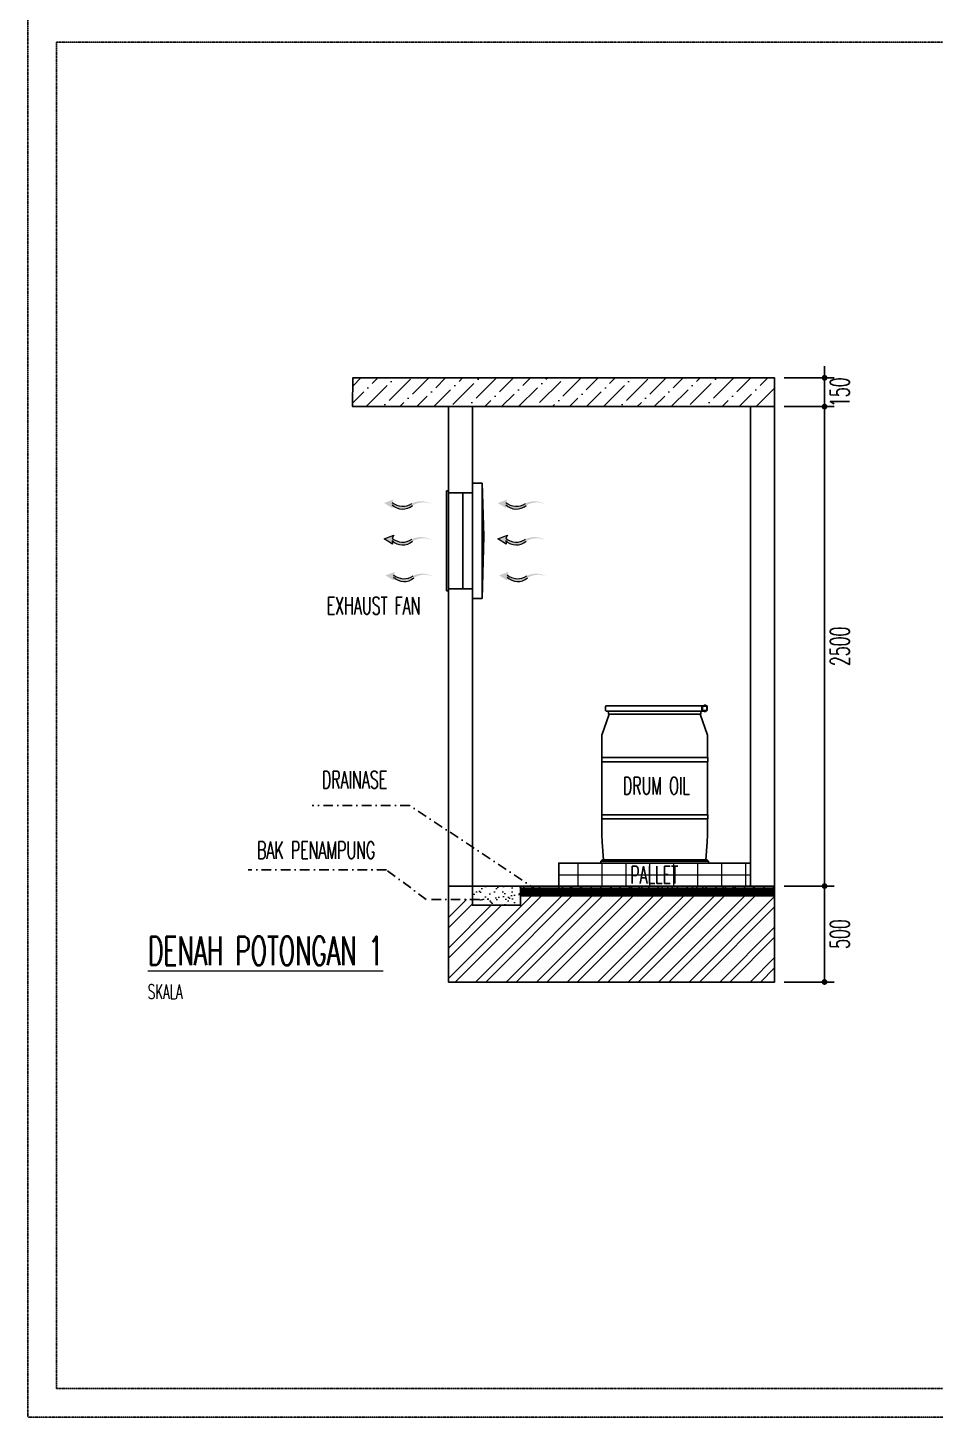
# Model space of a CAD drawing. Header units: millimetres. Extents: x 43312 to 271118, y 7927 to 51490.
# Drawn here: x 242513 to 247243, y 15735 to 22979 of the extents above; entities that cross this region are included whole.
import ezdxf

# ---------------------------------------------------------------- set-up
doc = ezdxf.new("R2010")
doc.units = ezdxf.units.MM
doc.header["$MEASUREMENT"] = 0
doc.linetypes.add('DASHDOT', pattern=[1, 0.5, -0.25, 0, -0.25])
doc.layers.add('C NOTASI', color=3, linetype='Continuous', lineweight=5)
doc.layers.add('inst ME', color=7, linetype='Continuous', lineweight=13)
doc.layers.add('Edges', color=7, linetype='Continuous')
doc.styles.add('300', font='rs.shx', dxfattribs={"width": 0.6, "height": 100})
doc.dimstyles.new('300', dxfattribs={"dimtxt": 50, "dimasz": 30, "dimexe": 50, "dimexo": 50, "dimgap": 30, "dimtad": 2, "dimdec": 0, "dimzin": 0, "dimtxsty": '300', "dimblk": 'DOT', "dimcen": 0.2, "dimclrd": 1, "dimclre": 1, "dimclrt": 3, "dimadec": 0, "dimazin": 0, "dimtfac": 1, "dimtdec": 0, "dimtix": 1, "dimtmove": 0, "dimatfit": 3, "dimfxl": 1, "dimtolj": 1, "dimtzin": 0, "dimarcsym": 0})
pattern_1 = [(0, (184999.439, 0), (0, 7.5), []), (135, (185003.19, -3.75), (-15, -15), [10.606602, -10.606602]), (135, (185005.064, -3.75), (-15, -15), [10.606602, -10.606602]), (135, (185006.94, -3.75), (-15, -15), [10.606602, -10.606602])]

# ---------------------------------------------------------------- blocks, each defined once
blk = doc.blocks.new('plastic water drum fr')
at = {"layer": 'Edges'}
for p, q in [((-11.82, 10.97), (-10.21, 15.71)), ((-11.76, 17.52), (-11.77, 17.52)), ((-11.77, 17.52), (-11.77, 17.51)), ((-11.77, 17.52), (-11.69, 17.52)), ((-11.77, 17.51), (-11.77, 17.5)), ((-11.77, 17.51), (-11.69, 17.51)), ((-11.77, 17.5), (-11.77, 16.49)), ((-11.77, 17.5), (-11.69, 17.5)), ((-11.77, 16.49), (-11.77, 16.49)), ((-11.77, 16.48), (-11.77, 16.49)), ((-11.69, 16.49), (-11.77, 16.49)), ((-11.69, 16.49), (-11.77, 16.49)), ((-11.76, 16.48), (-11.77, 16.48)), ((-11.69, 16.48), (-11.77, 16.48)), ((-11.75, 17.53), (-11.76, 17.53)), ((-11.76, 17.53), (-11.76, 17.52)), ((-11.76, 17.53), (-11.68, 17.53)), ((-11.76, 17.52), (-11.69, 17.52)), ((-11.76, 16.47), (-11.76, 16.48)), ((-11.69, 16.48), (-11.76, 16.48)), ((-11.75, 16.47), (-11.76, 16.47)), ((-11.68, 16.47), (-11.76, 16.47)), ((-11.75, 17.53), (-11.75, 17.53)), ((-11.75, 17.53), (-11.75, 17.53)), ((-11.75, 17.53), (-11.74, 17.53)), ((-11.75, 16.47), (-11.75, 16.47)), ((-11.75, 16.47), (-11.75, 16.47)), ((-11.75, 16.47), (-11.74, 16.47)), ((-11.72, 17.53), (-11.74, 17.53)), ((-11.74, 17.53), (-11.74, 17.53)), ((-11.74, 16.47), (-11.72, 16.47)), ((-11.72, 17.53), (-11.72, 17.53)), ((-11.72, 17.53), (-11.71, 17.53)), ((-11.72, 16.47), (-11.72, 16.47)), ((-11.68, 16.47), (-11.72, 16.47)), ((-11.71, 17.53), (-11.7, 17.53)), ((-11.7, 17.53), (-11.68, 17.53)), ((-11.68, 17.53), (-11.69, 17.52)), ((-11.69, 17.52), (-11.69, 17.51)), ((-11.69, 17.52), (-11.69, 17.52)), ((-11.69, 17.52), (-10.71, 17.52)), ((-11.69, 17.52), (-10.71, 17.52)), ((-11.69, 17.51), (-11.69, 17.5)), ((-11.69, 17.51), (-10.71, 17.51)), ((-11.69, 17.5), (-11.69, 16.49)), ((-10.71, 17.5), (-11.69, 17.5)), ((-11.69, 16.49), (-11.69, 16.49)), ((-11.69, 16.48), (-11.69, 16.49)), ((-10.71, 16.49), (-11.69, 16.49)), ((-10.71, 16.49), (-11.69, 16.49)), ((-11.69, 16.48), (-11.69, 16.48)), ((-11.68, 16.47), (-11.69, 16.48)), ((-10.71, 16.48), (-11.69, 16.48)), ((-10.71, 16.48), (-11.69, 16.48)), ((-11.68, 17.53), (-11.68, 17.53)), ((-11.68, 17.53), (-11.67, 17.53)), ((-11.68, 17.53), (-10.71, 17.53)), ((-11.68, 16.47), (-11.68, 16.47)), ((-11.67, 16.47), (-11.68, 16.47)), ((-10.71, 16.47), (-11.68, 16.47)), ((-11.67, 17.53), (-11.67, 17.53)), ((-11.67, 17.53), (-11.67, 17.53)), ((-11.67, 17.53), (-11.67, 17.53)), ((-11.67, 17.53), (-11.67, 17.53)), ((-11.65, 17.53), (-11.67, 17.53)), ((-11.67, 16.47), (-11.67, 16.47)), ((-11.67, 16.47), (-11.67, 16.47)), ((-11.67, 16.47), (-11.67, 16.47)), ((-11.67, 16.47), (-11.53, 16.47)), ((-11.65, 17.53), (-11.54, 17.53)), ((-11.54, 17.55), (-11.53, 17.56)), ((-11.54, 17.53), (-11.54, 17.55)), ((-11.51, 17.53), (-11.54, 17.53)), ((-11.53, 17.6), (-11.52, 17.61)), ((-11.53, 17.59), (-11.53, 17.6)), ((-11.53, 17.58), (-11.53, 17.59)), ((-11.53, 17.56), (-11.53, 17.58)), ((-11.53, 16.45), (-11.53, 16.47)), ((-11.51, 16.47), (-11.53, 16.47)), ((-11.53, 16.43), (-11.53, 16.45)), ((-11.53, 16.42), (-11.53, 16.43)), ((-11.52, 16.4), (-11.53, 16.42)), ((-11.52, 17.63), (-11.51, 17.64)), ((-11.52, 17.61), (-11.52, 17.63)), ((-11.52, 16.39), (-11.52, 16.4)), ((-11.52, 16.39), (-11.51, 16.36)), ((-11.51, 17.65), (-11.5, 17.66)), ((-11.51, 17.64), (-11.51, 17.65)), ((-11.51, 17.53), (-11.51, 17.53)), ((-11.51, 17.53), (-11.41, 17.53)), ((-11.51, 16.47), (-11.41, 16.47)), ((-11.51, 16.47), (-11.51, 16.47)), ((-11.51, 16.35), (-11.51, 16.36)), ((-11.5, 16.34), (-11.51, 16.35)), ((-11.5, 17.66), (-11.48, 17.68)), ((-11.49, 16.33), (-11.5, 16.34)), ((-11.49, 16.32), (-11.49, 16.33)), ((-11.49, 16.32), (-11.46, 16.31)), ((-11.47, 17.68), (-11.48, 17.68)), ((-11.47, 17.68), (-11.44, 17.68)), ((-11.46, 16.31), (-11.46, 16.3)), ((-11.46, 16.3), (-11.43, 16.3)), ((-11.44, 17.68), (-11.07, 17.68)), ((-11.08, 16.3), (-11.43, 16.3)), ((-11.41, 17.57), (-11.41, 17.58)), ((-11.41, 17.58), (-11.41, 17.58)), ((-11.41, 17.56), (-11.41, 17.57)), ((-11.41, 17.55), (-11.41, 17.56)), ((-11.41, 17.55), (-11.41, 17.55)), ((-11.4, 17.55), (-11.41, 17.55)), ((-11.41, 17.55), (-11.41, 17.55)), ((-11.41, 17.55), (-11.4, 17.55)), ((-11.41, 17.54), (-11.41, 17.55)), ((-11.41, 17.55), (-11.41, 17.55)), ((-11.41, 17.53), (-11.41, 17.54)), ((-11.41, 17.54), (-11.41, 17.54)), ((-11.17, 17.54), (-11.41, 17.54)), ((-11.41, 17.53), (-11.36, 17.53)), ((-11.41, 16.46), (-11.41, 16.47)), ((-11.38, 16.47), (-11.41, 16.47)), ((-11.41, 16.46), (-11.41, 16.46)), ((-11.41, 16.45), (-11.41, 16.46)), ((-11.17, 16.46), (-11.41, 16.46)), ((-11.4, 16.45), (-11.41, 16.45)), ((-11.41, 16.44), (-11.41, 16.45)), ((-11.41, 16.45), (-11.41, 16.45)), ((-11.13, 16.44), (-11.41, 16.44)), ((-11.41, 16.43), (-11.41, 16.44)), ((-11.4, 16.42), (-11.41, 16.43)), ((-11.4, 17.55), (-11.4, 17.55)), ((-11.4, 17.55), (-11.22, 17.55)), ((-11.39, 16.45), (-11.4, 16.45)), ((-11.4, 16.42), (-11.4, 16.42)), ((-11.4, 16.42), (-11.4, 16.42)), ((-11.4, 16.42), (-11.4, 16.42)), ((-11.4, 16.41), (-11.4, 16.42)), ((-11.38, 16.44), (-11.39, 16.45)), ((-11.38, 16.47), (-11.36, 16.47)), ((-11.38, 16.47), (-11.38, 16.47)), ((-11.36, 16.44), (-11.38, 16.44)), ((-11.33, 17.53), (-11.36, 17.53)), ((-11.33, 16.47), (-11.36, 16.47)), ((-11.35, 16.44), (-11.36, 16.44)), ((-11.34, 16.44), (-11.35, 16.44)), ((-11.33, 16.44), (-11.34, 16.44)), ((-11.33, 17.53), (-11.33, 17.53)), ((-11.33, 17.53), (-11.17, 17.53)), ((-11.33, 16.47), (-11.31, 16.47)), ((-11.33, 16.47), (-11.33, 16.47)), ((-11.32, 16.44), (-11.33, 16.44)), ((-11.31, 16.44), (-11.32, 16.44)), ((-11.31, 16.47), (-11.31, 16.47)), ((-11.31, 16.47), (-11.25, 16.47)), ((-11.31, 16.44), (-11.3, 16.44)), ((-11.31, 16.44), (-11.31, 16.44)), ((-11.3, 16.44), (-11.3, 16.44)), ((-11.3, 16.44), (-11.3, 16.44)), ((-11.3, 16.44), (-11.29, 16.44)), ((-11.3, 16.44), (-11.3, 16.44)), ((-11.29, 16.44), (-11.27, 16.44)), ((-11.27, 16.44), (-11.26, 16.44)), ((-11.26, 16.44), (-11.25, 16.44)), ((-11.25, 16.47), (-11.24, 16.47)), ((-11.25, 16.44), (-11.24, 16.44)), ((-11.24, 16.47), (-11.23, 16.47)), ((-11.24, 16.47), (-11.24, 16.47)), ((-11.24, 16.44), (-11.23, 16.45)), ((-11.23, 16.47), (-11.19, 16.47)), ((-11.23, 16.45), (-11.22, 16.45)), ((-11.22, 17.55), (-11.21, 17.55)), ((-11.22, 17.55), (-11.22, 17.55)), ((-11.22, 17.55), (-11.12, 17.55)), ((-11.22, 16.45), (-11.21, 16.45)), ((-11.21, 17.55), (-11.2, 17.54)), ((-11.21, 16.45), (-11.2, 16.45)), ((-11.2, 17.54), (-11.19, 17.54)), ((-11.2, 16.45), (-11.19, 16.46)), ((-11.19, 17.54), (-11.17, 17.54)), ((-11.19, 16.47), (-11.17, 16.47)), ((-11.19, 16.46), (-11.17, 16.46)), ((-11.17, 17.53), (-11.17, 17.54)), ((-11.16, 17.53), (-11.17, 17.53)), ((-11.17, 16.47), (-11.17, 16.46)), ((-11.14, 16.47), (-11.17, 16.47)), ((-11.14, 17.53), (-11.16, 17.53)), ((-11.14, 17.53), (-11.13, 17.53)), ((-11.13, 16.47), (-11.14, 16.47)), ((-11.12, 17.53), (-11.13, 17.53)), ((-11.13, 16.47), (-11.12, 16.47)), ((-11.12, 16.45), (-11.13, 16.44)), ((-11.11, 16.44), (-11.13, 16.44)), ((-11.12, 17.55), (-11.12, 17.55)), ((-11.12, 17.55), (-11.12, 17.54)), ((-11.12, 17.55), (-11.1, 17.55)), ((-11.12, 17.54), (-11.12, 17.53)), ((-11.12, 17.53), (-11.12, 17.53)), ((-11.11, 17.53), (-11.12, 17.53)), ((-11.12, 16.47), (-11.12, 16.46)), ((-11.12, 16.47), (-11.12, 16.47)), ((-11.02, 16.47), (-11.12, 16.47)), ((-11.12, 16.46), (-11.12, 16.45)), ((-11.1, 17.53), (-11.11, 17.53)), ((-11.11, 17.53), (-11.11, 17.53)), ((-11.1, 17.53), (-11.11, 17.53)), ((-11.11, 16.44), (-11.11, 16.44)), ((-11.11, 16.44), (-11.11, 16.44)), ((-11.1, 17.55), (-11.09, 17.55)), ((-11.04, 17.53), (-11.1, 17.53)), ((-11.08, 16.3), (-11.05, 16.32)), ((-11.08, 16.3), (-11.08, 16.3)), ((-11.07, 17.68), (-11.06, 17.68)), ((-11.06, 17.68), (-11.03, 17.66)), ((-11.04, 16.33), (-11.05, 16.32)), ((-11.03, 17.53), (-11.04, 17.53)), ((-11.03, 17.53), (-11.04, 17.53)), ((-11.03, 16.34), (-11.04, 16.33)), ((-11.04, 16.33), (-11.04, 16.33)), ((-11.03, 17.66), (-11.03, 17.66)), ((-11.03, 17.66), (-11.02, 17.65)), ((-11.03, 17.53), (-11.03, 17.53)), ((-10.99, 17.53), (-11.03, 17.53)), ((-11.03, 16.34), (-11.02, 16.37)), ((-11.02, 17.65), (-11.01, 17.62)), ((-11.02, 16.47), (-11.02, 16.47)), ((-11.02, 16.47), (-10.98, 16.47)), ((-11.02, 16.47), (-11, 16.45)), ((-11.01, 16.38), (-11.02, 16.37)), ((-11.01, 17.62), (-11.01, 17.62)), ((-11.01, 17.62), (-11.01, 17.61)), ((-11.01, 17.61), (-11, 17.6)), ((-11, 16.41), (-11.01, 16.4)), ((-11.01, 16.4), (-11.01, 16.38)), ((-11, 17.6), (-11, 17.59)), ((-11, 17.59), (-11, 17.58)), ((-11, 17.58), (-11, 17.56)), ((-11, 17.56), (-11, 17.55)), ((-11, 17.55), (-10.99, 17.54)), ((-11, 16.45), (-11, 16.45)), ((-11, 16.45), (-11, 16.43)), ((-11, 16.45), (-10.88, 16.39)), ((-11, 16.43), (-11, 16.41)), ((-10.99, 17.54), (-10.99, 17.53)), ((-10.95, 17.53), (-10.99, 17.53)), ((-10.98, 16.47), (-10.92, 16.47)), ((-10.88, 17.57), (-10.95, 17.53)), ((-10.92, 17.53), (-10.95, 17.53)), ((-10.92, 17.53), (-10.92, 17.53)), ((-10.92, 17.53), (-10.91, 17.53)), ((-10.92, 16.47), (-10.91, 16.47)), ((-10.92, 16.47), (-10.92, 16.47)), ((-10.89, 17.53), (-10.91, 17.53)), ((-10.91, 16.47), (-10.9, 16.47)), ((-10.9, 16.47), (-10.89, 16.47)), ((-10.88, 17.53), (-10.89, 17.53)), ((-10.87, 16.47), (-10.89, 16.47)), ((-10.88, 17.57), (10.88, 17.57)), ((-10.88, 17.53), (-10.87, 17.53)), ((-10.44, 16.39), (-10.88, 16.39)), ((-10.85, 17.53), (-10.87, 17.53)), ((-10.87, 16.47), (-10.85, 16.47)), ((-10.87, 16.47), (-10.87, 16.47)), ((-10.85, 17.53), (-10.83, 17.53)), ((-10.85, 17.53), (-10.85, 17.53)), ((-10.85, 16.47), (-10.85, 16.47)), ((-10.85, 16.47), (-10.84, 16.47)), ((-10.84, 16.47), (-10.83, 16.47)), ((-10.83, 17.53), (-10.81, 17.53)), ((-10.83, 17.53), (-10.83, 17.53)), ((-10.81, 16.47), (-10.83, 16.47)), ((-10.8, 17.53), (-10.81, 17.53)), ((-10.81, 16.47), (-10.8, 16.47)), ((-10.81, 16.47), (-10.81, 16.47)), ((-10.79, 17.53), (-10.8, 17.53)), ((-10.8, 16.47), (-10.79, 16.47)), ((-10.79, 17.53), (-10.78, 17.53)), ((-10.79, 16.47), (-10.78, 16.47)), ((-10.77, 17.53), (-10.78, 17.53)), ((-10.76, 16.47), (-10.78, 16.47)), ((-10.76, 17.53), (-10.77, 17.53)), ((-10.74, 17.53), (-10.76, 17.53)), ((-10.76, 16.47), (-10.74, 16.47)), ((-10.76, 16.47), (-10.76, 16.47)), ((-10.72, 17.53), (-10.74, 17.53)), ((-10.74, 17.53), (-10.74, 17.53)), ((-10.74, 16.47), (-10.72, 16.47)), ((-10.74, 16.47), (-10.74, 16.47)), ((-10.71, 17.53), (-10.72, 17.53)), ((-10.71, 16.47), (-10.72, 16.47)), ((-10.71, 17.53), (-10.71, 17.53)), ((-10.71, 17.53), (-10.69, 17.53)), ((-10.7, 17.53), (-10.71, 17.53)), ((-10.71, 17.53), (-10.71, 17.52)), ((-10.71, 17.52), (-10.69, 17.52)), ((-10.71, 17.52), (-10.71, 17.51)), ((-10.71, 17.52), (-10.69, 17.52)), ((-10.71, 17.52), (-10.71, 17.52)), ((-10.71, 17.51), (-10.71, 17.5)), ((-10.71, 17.51), (-10.69, 17.51)), ((-10.71, 17.5), (-10.69, 17.5)), ((-10.71, 17.5), (-10.71, 16.49)), ((-10.71, 16.49), (-10.69, 16.49)), ((-10.71, 16.49), (-10.71, 16.49)), ((-10.71, 16.48), (-10.71, 16.49)), ((-10.71, 16.49), (-10.69, 16.49)), ((-10.71, 16.48), (-10.69, 16.48)), ((-10.71, 16.48), (-10.69, 16.48)), ((-10.71, 16.48), (-10.71, 16.48)), ((-10.71, 16.47), (-10.71, 16.48)), ((-10.71, 16.47), (-10.69, 16.47)), ((-10.71, 16.47), (-10.71, 16.47)), ((-10.7, 16.47), (-10.71, 16.47)), ((-10.69, 17.53), (-10.7, 17.53)), ((-10.69, 16.47), (-10.7, 16.47)), ((-10.69, 17.53), (-10.69, 17.52)), ((-10.69, 17.53), (-10.67, 17.53)), ((-10.69, 17.53), (-10.69, 17.53)), ((-10.68, 17.53), (-10.69, 17.53)), ((-10.69, 17.52), (-10.69, 17.51)), ((-10.69, 17.52), (-10.69, 17.52)), ((-10.69, 17.52), (-10.67, 17.52)), ((-10.69, 17.52), (-10.67, 17.52)), ((-10.69, 17.51), (-10.69, 17.5)), ((-10.69, 17.51), (-10.67, 17.51)), ((-10.67, 17.5), (-10.69, 17.5)), ((-10.69, 17.5), (-10.69, 16.49)), ((-10.67, 16.49), (-10.69, 16.49)), ((-10.69, 16.49), (-10.69, 16.49)), ((-10.69, 16.48), (-10.69, 16.49)), ((-10.69, 16.49), (-10.67, 16.49)), ((-10.69, 16.48), (-10.69, 16.48)), ((-10.69, 16.47), (-10.69, 16.48)), ((-10.69, 16.48), (-10.67, 16.48)), ((-10.69, 16.48), (-10.67, 16.48)), ((-10.69, 16.47), (-10.67, 16.47)), ((-10.69, 16.47), (-10.69, 16.47)), ((-10.69, 16.47), (-10.68, 16.47)), ((-10.69, 16.47), (-10.69, 16.47)), ((-10.68, 17.53), (-10.66, 17.53)), ((-10.68, 17.53), (-10.68, 17.53)), ((-10.68, 16.47), (-10.67, 16.47)), ((-10.68, 16.47), (-10.68, 16.47)), ((-10.67, 17.53), (-10.66, 17.53)), ((-10.67, 17.52), (-10.67, 17.53)), ((-10.67, 17.52), (-10.65, 17.52)), ((-10.67, 17.51), (-10.67, 17.52)), ((-10.67, 17.52), (-10.66, 17.52)), ((-10.67, 17.52), (-10.67, 17.52)), ((-10.67, 17.51), (-10.67, 17.5)), ((-10.67, 17.51), (-10.65, 17.51)), ((-10.65, 17.5), (-10.67, 17.5)), ((-10.67, 17.5), (-10.67, 16.49)), ((-10.65, 16.49), (-10.67, 16.49)), ((-10.67, 16.49), (-10.67, 16.49)), ((-10.67, 16.49), (-10.65, 16.49)), ((-10.67, 16.49), (-10.67, 16.48)), ((-10.67, 16.48), (-10.65, 16.48)), ((-10.67, 16.48), (-10.66, 16.48)), ((-10.67, 16.48), (-10.67, 16.48)), ((-10.67, 16.48), (-10.67, 16.47)), ((-10.67, 16.47), (-10.66, 16.47)), ((-10.67, 16.47), (-10.66, 16.47)), ((-10.66, 17.52), (-10.66, 17.53)), ((-10.66, 17.53), (-10.64, 17.53)), ((-10.65, 17.53), (-10.66, 17.53)), ((-10.66, 17.53), (-10.66, 17.53)), ((-10.66, 17.52), (-10.64, 17.52)), ((-10.65, 17.52), (-10.66, 17.52)), ((-10.65, 16.48), (-10.66, 16.48)), ((-10.66, 16.48), (-10.66, 16.47)), ((-10.66, 16.48), (-10.64, 16.48)), ((-10.66, 16.47), (-10.64, 16.47)), ((-10.66, 16.47), (-10.65, 16.47)), ((-10.66, 16.47), (-10.66, 16.47)), ((-10.66, 16.47), (-10.65, 16.47)), ((-10.65, 17.53), (-10.65, 17.53)), ((-10.64, 17.53), (-10.65, 17.53)), ((-10.65, 17.52), (-10.64, 17.52)), ((-10.65, 17.51), (-10.65, 17.52)), ((-10.65, 17.51), (-10.65, 17.5)), ((-10.65, 17.51), (-10.64, 17.51)), ((-10.65, 17.5), (-10.64, 17.5)), ((-10.65, 17.5), (-10.65, 16.49)), ((-10.65, 16.49), (-10.64, 16.49)), ((-10.65, 16.49), (-10.65, 16.49)), ((-10.65, 16.49), (-10.65, 16.48)), ((-10.65, 16.49), (-10.64, 16.49)), ((-10.65, 16.48), (-10.64, 16.48)), ((-10.65, 16.47), (-10.65, 16.47)), ((-10.65, 16.47), (-10.64, 16.47)), ((-10.64, 17.53), (-10.63, 17.53)), ((-10.64, 17.52), (-10.64, 17.53)), ((-10.63, 17.53), (-10.64, 17.53)), ((-10.64, 17.52), (-10.64, 17.52)), ((-10.64, 17.52), (-10.63, 17.52)), ((-10.64, 17.51), (-10.64, 17.52)), ((-10.64, 17.52), (-10.62, 17.52)), ((-10.64, 17.51), (-10.64, 17.5)), ((-10.64, 17.51), (-10.62, 17.51)), ((-10.64, 17.5), (-10.62, 17.5)), ((-10.64, 17.5), (-10.64, 16.49)), ((-10.62, 16.49), (-10.64, 16.49)), ((-10.64, 16.49), (-10.64, 16.49)), ((-10.64, 16.48), (-10.64, 16.49)), ((-10.64, 16.49), (-10.62, 16.49)), ((-10.64, 16.48), (-10.64, 16.48)), ((-10.64, 16.47), (-10.64, 16.48)), ((-10.64, 16.48), (-10.63, 16.48)), ((-10.64, 16.48), (-10.62, 16.48)), ((-10.64, 16.47), (-10.63, 16.47)), ((-10.64, 16.47), (-10.64, 16.47)), ((-10.64, 16.47), (-10.63, 16.47)), ((-10.64, 16.47), (-10.62, 16.47)), ((-10.63, 17.53), (-10.62, 17.53)), ((-10.63, 17.53), (-10.63, 17.52)), ((-10.62, 17.53), (-10.63, 17.53)), ((-10.63, 17.52), (-10.61, 17.52)), ((-10.63, 17.52), (-10.62, 17.52)), ((-10.62, 16.48), (-10.63, 16.48)), ((-10.63, 16.48), (-10.63, 16.47)), ((-10.63, 16.48), (-10.61, 16.48)), ((-10.63, 16.47), (-10.62, 16.47)), ((-10.63, 16.47), (-10.62, 16.47)), ((-10.61, 17.52), (-10.62, 17.53)), ((-10.62, 17.53), (-10.61, 17.53)), ((-10.61, 17.53), (-10.62, 17.53)), ((-10.62, 17.53), (-10.62, 17.53)), ((-10.62, 17.52), (-10.61, 17.52)), ((-10.62, 17.52), (-10.62, 17.51)), ((-10.62, 17.51), (-10.62, 17.5)), ((-10.62, 17.51), (-10.61, 17.51)), ((-10.61, 17.5), (-10.62, 17.5)), ((-10.62, 17.5), (-10.62, 16.49)), ((-10.61, 16.49), (-10.62, 16.49)), ((-10.62, 16.49), (-10.62, 16.49)), ((-10.62, 16.49), (-10.62, 16.48)), ((-10.62, 16.49), (-10.61, 16.49)), ((-10.61, 16.48), (-10.62, 16.47)), ((-10.62, 16.48), (-10.61, 16.48)), ((-10.62, 16.47), (-10.61, 16.47)), ((-10.61, 16.47), (-10.62, 16.47)), ((-10.62, 16.47), (-10.62, 16.47)), ((-10.62, 16.47), (-10.62, 16.47)), ((-10.61, 17.53), (-10.6, 17.53)), ((-10.6, 17.52), (-10.61, 17.53)), ((-10.6, 17.53), (-10.61, 17.53)), ((-10.61, 17.53), (-10.61, 17.53)), ((-10.61, 17.53), (-10.61, 17.53)), ((-10.61, 17.52), (-10.6, 17.52)), ((-10.61, 17.52), (-10.61, 17.52)), ((-10.61, 17.52), (-10.6, 17.52)), ((-10.61, 17.51), (-10.61, 17.52)), ((-10.61, 17.51), (-10.61, 17.5)), ((-10.61, 17.51), (-10.6, 17.51)), ((-10.61, 17.5), (-10.6, 17.5)), ((-10.61, 17.5), (-10.61, 16.49)), ((-10.61, 16.49), (-10.6, 16.49)), ((-10.61, 16.49), (-10.61, 16.49)), ((-10.61, 16.49), (-10.6, 16.49)), ((-10.61, 16.49), (-10.61, 16.48)), ((-10.61, 16.48), (-10.6, 16.48)), ((-10.61, 16.48), (-10.6, 16.48)), ((-10.61, 16.48), (-10.61, 16.48)), ((-10.61, 16.47), (-10.6, 16.48)), ((-10.6, 16.47), (-10.61, 16.47)), ((-10.61, 16.47), (-10.6, 16.47)), ((-10.61, 16.47), (-10.61, 16.47)), ((-10.61, 16.47), (-10.61, 16.47)), ((-10.6, 17.53), (-10.59, 17.52)), ((-10.6, 17.53), (-10.6, 17.53)), ((-10.6, 17.53), (-10.59, 17.53)), ((-10.59, 17.53), (-10.6, 17.53)), ((-10.6, 17.53), (-10.6, 17.53)), ((-10.6, 17.52), (-10.6, 17.52)), ((-10.6, 17.52), (-10.59, 17.52)), ((-10.6, 17.52), (-10.59, 17.52)), ((-10.6, 17.51), (-10.6, 17.52)), ((-10.6, 17.51), (-10.6, 17.5)), ((-10.6, 17.51), (-10.59, 17.51)), ((-10.6, 17.5), (-10.59, 17.5)), ((-10.6, 17.5), (-10.6, 16.49)), ((-10.59, 16.49), (-10.6, 16.49)), ((-10.6, 16.49), (-10.6, 16.49)), ((-10.6, 16.48), (-10.6, 16.49)), ((-10.6, 16.49), (-10.59, 16.49)), ((-10.6, 16.48), (-10.6, 16.48)), ((-10.6, 16.48), (-10.59, 16.48)), ((-10.6, 16.48), (-10.59, 16.48)), ((-10.59, 16.48), (-10.6, 16.47)), ((-10.59, 16.47), (-10.6, 16.47)), ((-10.6, 16.47), (-10.59, 16.47)), ((-10.6, 16.47), (-10.6, 16.47)), ((-10.6, 16.47), (-10.6, 16.47)), ((-10.59, 17.52), (-10.59, 17.53)), ((-10.59, 17.52), (-10.59, 17.52)), ((-10.59, 17.52), (-10.59, 17.52)), ((-10.59, 17.52), (-10.58, 17.52)), ((-10.58, 17.52), (-10.59, 17.52)), ((-10.59, 17.52), (-10.59, 17.51)), ((-10.59, 17.51), (-10.59, 17.5)), ((-10.59, 17.51), (-10.58, 17.51)), ((-10.58, 17.5), (-10.59, 17.5)), ((-10.59, 17.5), (-10.59, 16.49)), ((-10.58, 16.49), (-10.59, 16.49)), ((-10.59, 16.49), (-10.59, 16.49)), ((-10.59, 16.49), (-10.59, 16.48)), ((-10.59, 16.49), (-10.58, 16.49)), ((-10.58, 16.48), (-10.59, 16.48)), ((-10.59, 16.48), (-10.59, 16.47)), ((-10.59, 16.48), (-10.59, 16.48)), ((-10.59, 16.48), (-10.59, 16.48)), ((-10.59, 16.48), (-10.58, 16.48)), ((-10.58, 17.51), (-10.58, 17.52)), ((-10.58, 17.51), (-10.58, 17.5)), ((-10.58, 17.5), (-10.58, 16.49)), ((-10.58, 16.49), (-10.58, 16.49)), ((-10.58, 16.49), (-10.58, 16.48)), ((-10.35, 15.91), (-10.44, 16.39)), ((-10.44, 16.39), (10.44, 16.39)), ((-10.35, 15.71), (-10.35, 15.91)), ((-10.35, 15.71), (-10.21, 15.71)), ((-10.21, 15.71), (10.21, 15.71)), ((10.21, 15.71), (10.35, 15.71)), ((11.82, 10.97), (10.21, 15.71)), ((10.35, 15.91), (10.44, 16.39)), ((10.35, 15.71), (10.35, 15.91)), ((10.44, 16.39), (10.88, 16.39)), ((10.88, 17.57), (11.02, 17.49)), ((11.02, 16.47), (10.88, 16.39)), ((11.02, 17.49), (11.02, 16.47)), ((-11.82, 5.94), (-11.82, 10.97)), ((11.82, 5.94), (11.82, 10.97)), ((-11.87, 5.02), (-11.87, 5.94)), ((-11.82, 5.94), (-11.87, 5.94)), ((-11.87, 5.02), (-11.82, 5.02)), ((-11.82, 5.94), (11.82, 5.94)), ((-11.82, -6.85), (-11.82, 5.02)), ((-11.82, 5.02), (11.82, 5.02)), ((11.87, 5.94), (11.82, 5.94)), ((11.82, 5.02), (11.87, 5.02)), ((11.82, -6.85), (11.82, 5.02)), ((11.87, 5.02), (11.87, 5.94)), ((-11.87, -7.77), (-11.87, -6.85)), ((-11.82, -6.85), (-11.87, -6.85)), ((-11.87, -7.77), (-11.82, -7.77)), ((-11.82, -6.85), (11.82, -6.85)), ((-11.82, -11.35), (-11.82, -7.77)), ((-11.82, -7.77), (11.82, -7.77)), ((11.87, -6.85), (11.82, -6.85)), ((11.82, -7.77), (11.87, -7.77)), ((11.82, -11.35), (11.82, -7.77)), ((11.87, -7.77), (11.87, -6.85)), ((-11.81, -11.9), (-11.82, -11.35)), ((-11.78, -12.44), (-11.81, -11.9)), ((-11.74, -12.98), (-11.78, -12.44)), ((11.74, -12.98), (11.78, -12.44)), ((11.78, -12.44), (11.81, -11.9)), ((11.81, -11.9), (11.82, -11.35)), ((-11.48, -16.92), (-11.74, -12.98)), ((11.48, -16.92), (11.74, -12.98)), ((-12.08, -17.68), (-12.08, -17.28)), ((-11.88, -17.28), (-12.08, -17.28)), ((-12.08, -17.68), (12.08, -17.68)), ((-11.88, -17.28), (-11.78, -16.92)), ((-11.88, -17.28), (11.88, -17.28)), ((-11.48, -16.92), (-11.78, -16.92)), ((-11.48, -16.92), (11.48, -16.92)), ((11.78, -16.92), (11.48, -16.92)), ((11.88, -17.28), (11.78, -16.92)), ((12.08, -17.28), (11.88, -17.28)), ((12.08, -17.68), (12.08, -17.28))]:
    blk.add_line(p, q, dxfattribs=at)
blk = doc.blocks.new('_Dot')
at = {"color": 0, "lineweight": -2}
blk.add_line((-0.5, 0), (-1, 0), dxfattribs=at)
at = {"color": 0, "const_width": 0.5}
blk.add_lwpolyline([(-0.25, 0, 1), (0.25, 0, 1)], format="xyb", close=True, dxfattribs=at)
blk = doc.blocks.new('*D132')
at = {"color": 1, "lineweight": -2, "transparency": 16777216}
for p, q in [((246455.7, 18504.3), (246716.1, 18504.3)), ((246666.1, 18474.3), (246666.1, 18034.3)), ((246455.7, 18004.3), (246716.1, 18004.3))]:
    blk.add_line(p, q, dxfattribs=at)
at = {"layer": 'Defpoints', "color": 0, "transparency": 16777216}
for p in [(246405.7, 18504.3), (246405.7, 18004.3), (246666.1, 18004.3)]:
    blk.add_point(p, dxfattribs=at)
at = {"color": 1, "lineweight": -2, "transparency": 16777216, "xscale": 30, "yscale": 30, "zscale": 30}
for p, rotation in [((246666.1, 18504.3), 90), ((246666.1, 18004.3), 270)]:
    blk.add_blockref('_Dot', p, dxfattribs=dict(at, rotation=rotation))
at = {"color": 3, "transparency": 16777216, "insert": (246746.1, 18254.3), "char_height": 100, "attachment_point": 5, "rotation": 90, "style": '300'}
blk.add_mtext('\\A1;500', dxfattribs=at)
blk = doc.blocks.new('*D133')
at = {"color": 1, "lineweight": -2, "transparency": 16777216}
for p, q in [((246455.7, 21004.3), (246716.1, 21004.3)), ((246666.1, 18534.3), (246666.1, 20974.3)), ((246455.7, 18504.3), (246716.1, 18504.3))]:
    blk.add_line(p, q, dxfattribs=at)
at = {"layer": 'Defpoints', "color": 0, "transparency": 16777216}
for p in [(246405.7, 21004.3), (246666.1, 21004.3), (246405.7, 18504.3)]:
    blk.add_point(p, dxfattribs=at)
at = {"color": 1, "lineweight": -2, "transparency": 16777216, "xscale": 30, "yscale": 30, "zscale": 30}
for p, rotation in [((246666.1, 21004.3), 90), ((246666.1, 18504.3), 270)]:
    blk.add_blockref('_Dot', p, dxfattribs=dict(at, rotation=rotation))
at = {"color": 3, "transparency": 16777216, "insert": (246746.1, 19754.3), "char_height": 100, "attachment_point": 5, "rotation": 90, "style": '300'}
blk.add_mtext('\\A1;2500', dxfattribs=at)
blk = doc.blocks.new('*D134')
at = {"color": 1, "lineweight": -2, "transparency": 16777216}
for p, q in [((246455.7, 21154.3), (246716.1, 21154.3)), ((246666.1, 21184.3), (246666.1, 21214.3)), ((246666.1, 21004.3), (246666.1, 21154.3)), ((246455.7, 21004.3), (246716.1, 21004.3)), ((246666.1, 20974.3), (246666.1, 20944.3))]:
    blk.add_line(p, q, dxfattribs=at)
at = {"layer": 'Defpoints', "color": 0, "transparency": 16777216}
for p in [(246405.7, 21154.3), (246666.1, 21154.3), (246405.7, 21004.3)]:
    blk.add_point(p, dxfattribs=at)
at = {"color": 1, "lineweight": -2, "transparency": 16777216, "xscale": 30, "yscale": 30, "zscale": 30}
for p, rotation in [((246666.1, 21154.3), 270), ((246666.1, 21004.3), 90)]:
    blk.add_blockref('_Dot', p, dxfattribs=dict(at, rotation=rotation))
at = {"color": 3, "transparency": 16777216, "insert": (246746.1, 21079.3), "char_height": 100, "attachment_point": 5, "rotation": 90, "style": '300'}
blk.add_mtext('\\A1;150', dxfattribs=at)

msp = doc.modelspace()

# ---------------------------------------------------------------- hatches: boundary and pattern name
h = msp.add_hatch()
h.set_pattern_fill('BOX', color=256, scale=200, angle=360)
h.set_pattern_definition([(90, (183099.26, 358.36), (-200, 6e-14), []), (90, (183149.26, 358.36), (-200, 6e-14), []), (0, (183099.26, 358.36), (5e-14, 200), [-50, 50]), (0, (183099.26, 408.36), (5e-14, 200), [-50, 50]), (0, (183099.26, 458.36), (5e-14, 200), [50, -50]), (0, (183099.26, 508.36), (5e-14, 200), [50, -50]), (90, (183199.26, 358.36), (-200, 6e-14), [50, -50]), (90, (183249.26, 358.36), (-200, 6e-14), [50, -50])])
h.paths.add_polyline_path([(245180.7, 18504.3), (245080.7, 18504.3), (245080.7, 18494.3), (245180.7, 18494.3)])
h = msp.add_hatch()
h.set_pattern_fill('CORK', color=256, scale=60)
h.set_pattern_definition(pattern_1)
h.paths.add_polyline_path([(245190.7, 18494.3), (245080.7, 18494.3), (245080.7, 18454.3), (245190.7, 18454.3)])
h = msp.add_hatch()
h.set_pattern_fill('CORK', color=256, scale=60)
h.set_pattern_definition(pattern_1)
h.paths.add_polyline_path([(245270.7, 18494.3), (245190.7, 18494.3), (245190.7, 18454.3), (245270.7, 18454.3)])
h = msp.add_hatch()
h.set_pattern_fill('CORK', color=256, scale=60)
h.set_pattern_definition(pattern_1)
h.paths.add_polyline_path([(246405.7, 18494.3), (245280.7, 18494.3), (245270.7, 18494.3), (245270.7, 18454.3), (246405.7, 18454.3)])
h = msp.add_hatch()
h.set_pattern_fill('ANSI31', color=256, scale=400, angle=45)
h.set_pattern_definition([(90, (184999.44, 0), (-50, 0), [])])
h.paths.add_polyline_path([(246405.7, 18504.3), (245280.7, 18504.3), (245280.7, 18494.3), (246405.7, 18494.3)])
at = {"layer": 'inst ME'}
h = msp.add_hatch(dxfattribs=at)
h.set_pattern_fill('ANSI36', color=4, scale=500)
h.set_pattern_definition([(45, (184999.44, 0), (33.14563, 121.53398), [156.25, -31.25, 0, -31.25])])
h.paths.add_polyline_path([(246405.7, 21154.3), (244705.7, 21154.3), (244206.7, 21154.3), (244205.7, 21004.3), (244705.7, 21004.3), (246405.7, 21004.3)])
h = msp.add_hatch(color=4, dxfattribs=at)
h.dxf.hatch_style = 1
h.paths.add_polyline_path([(244414.4, 20474.3), (244411.8, 20493, 0.398617), (244518.7, 20489.2, -0.256098), (244622.4, 20493.8, 0.254419), (244514.7, 20499.8, -0.347199), (244411.8, 20505), (244420.9, 20520.5), (244370, 20501.6)])
h = msp.add_hatch(color=4, dxfattribs=at)
h.dxf.hatch_style = 1
h.paths.add_polyline_path([(245006.6, 20474.3), (245004, 20493, 0.398617), (245111, 20489.2, -0.256098), (245214.6, 20493.8, 0.254419), (245106.9, 20499.8, -0.347199), (245004, 20505), (245013.2, 20520.5), (244962.2, 20501.6)])
h = msp.add_hatch(color=4, dxfattribs=at)
h.dxf.hatch_style = 1
h.paths.add_polyline_path([(244414.4, 20287.5), (244411.8, 20306.2, 0.398617), (244518.7, 20302.4, -0.256098), (244622.4, 20307, 0.254419), (244514.7, 20313, -0.347199), (244411.8, 20318.2), (244420.9, 20333.7), (244370, 20314.8)])
h = msp.add_hatch(color=4, dxfattribs=at)
h.dxf.hatch_style = 1
h.paths.add_polyline_path([(245006.6, 20287.5), (245004, 20306.2, 0.398617), (245111, 20302.4, -0.256098), (245214.6, 20307, 0.254419), (245106.9, 20313, -0.347199), (245004, 20318.2), (245013.2, 20333.7), (244962.2, 20314.8)])
h = msp.add_hatch(color=4, dxfattribs=at)
h.dxf.hatch_style = 1
h.paths.add_polyline_path([(244421.5, 20097), (244418.9, 20115.7, 0.398617), (244525.8, 20111.9, -0.256098), (244629.4, 20116.5, 0.254419), (244521.7, 20122.5, -0.347199), (244418.9, 20127.7), (244428, 20143.2), (244377, 20124.3)])
h = msp.add_hatch(color=4, dxfattribs=at)
h.dxf.hatch_style = 1
h.paths.add_polyline_path([(245013.7, 20097), (245011.1, 20115.7, 0.398617), (245118, 20111.9, -0.256098), (245221.6, 20116.5, 0.254419), (245113.9, 20122.5, -0.347199), (245011.1, 20127.7), (245020.2, 20143.2), (244969.2, 20124.3)])
h = msp.add_hatch(dxfattribs=at)
h.set_pattern_fill('ANSI37', color=129, scale=1000, angle=45)
h.set_pattern_definition([(90, (185256.1, -1312), (-125, 0), []), (180, (185256.1, -1312), (-7e-15, -125), [])])
h.paths.add_polyline_path([(246280.7, 18624.3), (245280.7, 18624.3), (245280.7, 18504.3), (246280.7, 18504.3)])
h.paths.add_polyline_path([(245614.4, 18495), (245942.3, 18495), (245942.3, 18630), (245614.4, 18630)], flags=9)
h = msp.add_hatch(dxfattribs=at)
h.set_pattern_fill('ANSI32', color=129, scale=300)
h.set_pattern_definition([(45, (184999.44, 0), (-79.54951, 79.54951), []), (45, (185052.47, 0), (-79.54951, 79.54951), [])])
h.paths.add_polyline_path([(246405.7, 18504.3), (245280.7, 18504.3), (245280.7, 18494.3), (245270.7, 18494.3), (245270.7, 18454.3), (245080.7, 18454.3), (245080.7, 18404.3), (244830.7, 18404.3), (244830.7, 18435), (244705.7, 18435), (244705.7, 18004.3), (246405.7, 18004.3)])
h = msp.add_hatch(dxfattribs=at)
h.set_pattern_fill('AR-SAND', color=4, scale=30)
h.set_pattern_definition([(37.5, (183099.257, 358.36), (-1.8898, 57.804713), [0, -45.6, 0, -51, 0, -48.75]), (7.5, (183099.26, 358.36), (53.0933, 84.66438), [0, -24.6, 0, -41.1, 0, -15.75]), (327.5, (183062.357, 358.36), (93.424256, 0.16977), [0, -15, 0, -54, 0, -70.5]), (317.5, (183062.36, 358.36), (90.1838, 26.33027), [0, -7.5, 0, -35.4, 0, -40.5])])
h.paths.add_polyline_path([(245080.7, 18494.3), (245080.7, 18504.3), (244830.7, 18504.3), (244830.7, 18454.3), (244830.7, 18404.3), (245080.7, 18404.3), (245080.7, 18454.3)])

# ---------------------------------------------------------------- linework, layer by layer
at = {"linetype": 'DASHDOT'}
for points in [[(242512.9, 15735.3), (252047.9, 15735.3), (252047.9, 23054.3), (242512.9, 23054.3)], [(242662.9, 15885.3), (251897.9, 15885.3), (251897.9, 22904.3), (242662.9, 22904.3)]]:
    msp.add_lwpolyline(points, close=True, dxfattribs=at)
for points in [[(244705.7, 18004.3), (246405.7, 18004.3), (246405.7, 21154.3), (244705.7, 21154.3), (244206.7, 21154.3), (244205.7, 21004.3), (244705.7, 21004.3), (244705.7, 18004.3)], [(244705.7, 21004.3), (246405.7, 21004.3)], [(244830.7, 18504.3), (244830.7, 21004.3)], [(246280.7, 18504.3), (246280.7, 21004.3)], [(246405.7, 18004.3), (246405.7, 21004.3)], [(244705.7, 18004.3), (244705.7, 20854.3)], [(244830.7, 20554.3), (244830.7, 20564.3), (244830.7, 20604.3), (244880.7, 20604.3), (244880.7, 20054.3), (244880.7, 20004.3), (244830.7, 20004.3), (244830.7, 20054.3), (244830.7, 20554.3)], [(244880.7, 20604.3), (244890.7, 20329.3), (244880.7, 20004.3)], [(244705.7, 20554.3), (244705.7, 20564.3), (244695.7, 20564.3), (244695.7, 20044.3)], [(244695.7, 20044.3), (244705.7, 20044.3), (244705.7, 20554.3)], [(244780.7, 20554.3), (244705.7, 20554.3)], [(244780.7, 20554.3), (244780.7, 20054.3), (244830.7, 20054.3), (244830.7, 20554.3), (244780.7, 20554.3)], [(244780.7, 20054.3), (244705.7, 20054.3)], [(245280.7, 18504.3), (245280.7, 18624.3), (246280.7, 18624.3)], [(246405.7, 18004.3), (246405.7, 18504.3), (244705.7, 18504.3), (244705.7, 18004.3), (246405.7, 18004.3)], [(244830.7, 18504.3), (244830.7, 18454.3), (244830.7, 18404.3), (245080.7, 18404.3), (245080.7, 18454.3)], [(245080.7, 18494.3), (245080.7, 18504.3)], [(245080.7, 18504.3), (245080.7, 18494.3), (245280.7, 18494.3), (245280.7, 18504.3), (245180.7, 18504.3)], [(245080.7, 18504.3), (245080.7, 18494.3)], [(245080.7, 18494.3), (245080.7, 18504.3)], [(245080.7, 18454.3), (245080.7, 18494.3)], [(245180.7, 18494.3), (245180.7, 18504.3)], [(245190.7, 18454.3), (245190.7, 18494.3)], [(245270.7, 18454.3), (245270.7, 18494.3)], [(245280.7, 18494.3), (245280.7, 18504.3)], [(245280.7, 18494.3), (246405.7, 18494.3)], [(245080.7, 18404.3), (245080.7, 18454.3)], [(245080.7, 18454.3), (245270.7, 18454.3)], [(245270.7, 18454.3), (246405.7, 18454.3)]]:
    msp.add_lwpolyline(points)
at = {"color": 3, "linetype": 'DASHDOT', "ltscale": 100}
for points in [[(245173, 18480.2), (244504, 18924.4), (243995.7, 18924.4)], [(244867.5, 18435), (244589.2, 18435), (244382.1, 18588.9), (243662.2, 18588.9)]]:
    msp.add_lwpolyline(points, dxfattribs=at)
at = {"layer": 'inst ME'}
for points in [[(244411.8, 20306.2), (244414.4, 20287.5), (244370, 20314.8), (244420.9, 20333.7), (244411.8, 20318.2)], [(245004, 20306.2), (245006.6, 20287.5), (244962.2, 20314.8), (245013.2, 20333.7), (245004, 20318.2)]]:
    msp.add_lwpolyline(points, dxfattribs=at)
for centre, radius, start, end in [((244466.5, 20567.5), 83.1, 228.83856, 305.42645), ((245058.7, 20567.5), 83.1, 228.83856, 305.42645), ((244467.3, 20547.5), 77.8, 224.50442, 311.4367), ((245059.5, 20547.5), 77.8, 224.50442, 311.4367), ((244466.5, 20380.8), 83.1, 228.83856, 305.42645), ((244467.3, 20360.7), 77.8, 224.50442, 311.4367), ((245058.7, 20380.8), 83.1, 228.83856, 305.42645), ((245059.5, 20360.7), 77.8, 224.50442, 311.4367), ((244473.6, 20190.2), 83.1, 228.83856, 305.42645), ((244474.3, 20170.2), 77.8, 224.50442, 311.4367), ((245065.8, 20190.2), 83.1, 228.83856, 305.42645), ((245066.5, 20170.2), 77.8, 224.50442, 311.4367)]:
    msp.add_arc(centre, radius, start, end, dxfattribs=at)

# ---------------------------------------------------------------- block references
at = {"xscale": -23.26887207522599, "yscale": 23.26887207522599, "zscale": 23.26887207522599}
msp.add_blockref('plastic water drum fr', (245780.7, 19035.8), dxfattribs=at)

# ---------------------------------------------------------------- texts
at = {"layer": 'C NOTASI', "color": 3, "char_height": 90, "attachment_point": 5, "style": '300'}
for s, insert, width in [('\\A1;EXHAUST FAN', (244315.9, 19966.2), 569.052), ('\\A1;DRAINASE', (244216.5, 19058.9), 569.052), ('\\A1;DRUM OIL', (245790.1, 19027.5), 569.052), ('\\A1;BAK PENAMPUNG', (244016.6, 18691.6), 968.763), ('\\A1;PALLET', (245778.4, 18562.5), 569.052)]:
    msp.add_mtext(s, dxfattribs=dict(at, insert=insert, width=width))
at = {"layer": 'inst ME', "color": 3, "insert": (245234.5, 18079.2), "char_height": 150, "width": 4192.106, "attachment_point": 5, "style": '300'}
msp.add_mtext('\\A1;\\pxql;{\\LDENAH POTONGAN 1\\P\\H0.5x;\\lSKALA}', dxfattribs=at)

# ---------------------------------------------------------------- dimensions: what is measured, and where the dimension line sits
for base, p1, p2, picture, middle in [((246666.1, 21154.3), (246405.7, 21004.3), (246405.7, 21154.3), '*D134', (246746.1, 21079.3)), ((246666.1, 21004.3), (246405.7, 18504.3), (246405.7, 21004.3), '*D133', (246746.1, 19754.3)), ((246666.1, 18004.3), (246405.7, 18504.3), (246405.7, 18004.3), '*D132', (246746.1, 18254.3))]:
    dim = msp.add_linear_dim(base=base, p1=p1, p2=p2, angle=90, dimstyle='300')
    dim.commit()
    dim.dimension.update_dxf_attribs({"geometry": picture, "text_midpoint": middle})

doc.saveas('drawing.dxf')
